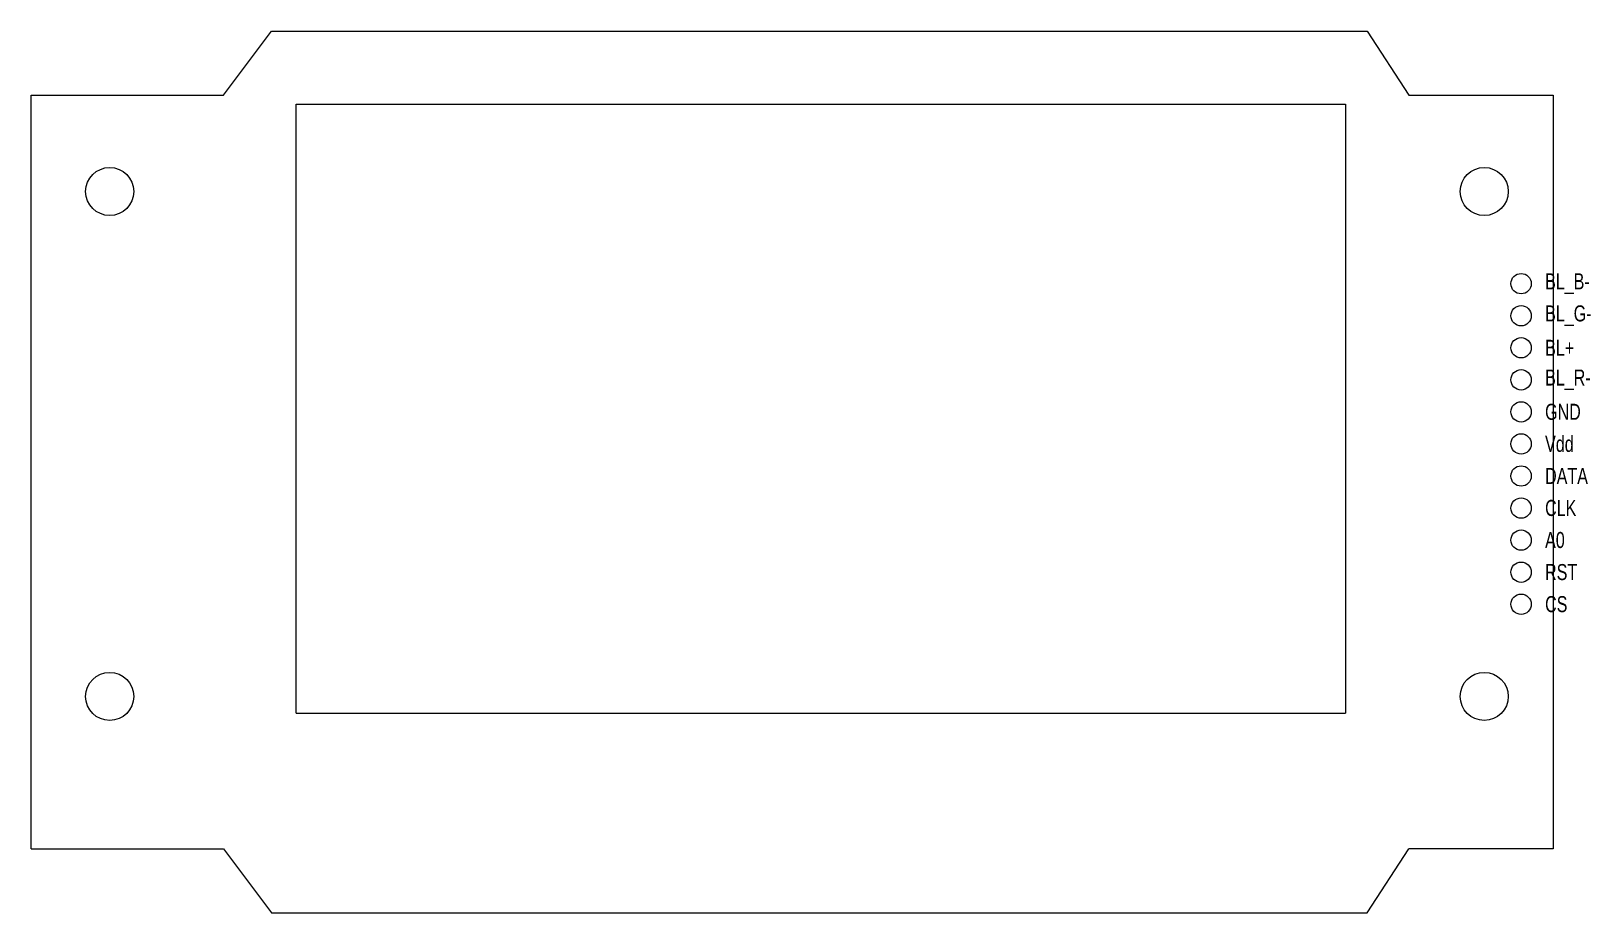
# Model space of a CAD drawing. Header units: millimetres. Extents: x -47.5 to 49.9, y -27.5 to 27.5.
import ezdxf

# ---------------------------------------------------------------- set-up
doc = ezdxf.new("R2010")
doc.units = ezdxf.units.MM
for name, color, linetype, lineweight in [('GLCD_Board', 2, 'CONTINUOUS', 0), ('GLCD_DisplayArea', 3, 'CONTINUOUS', 0), ('GLCD_MountingHoles', 1, 'CONTINUOUS', 0), ('GLCD_Pins', 4, 'CONTINUOUS', 0)]:
    doc.layers.add(name, color=color, linetype=linetype, lineweight=lineweight)
doc.styles.get("Standard").update_dxf_attribs({"font": 'txt', "width": 0.75})

msp = doc.modelspace()

# ---------------------------------------------------------------- linework, layer by layer
at = {"layer": 'GLCD_Board'}
for p, q in [((-35.5, 23.5), (-32.5, 27.5)), ((-32.5, 27.5), (35.9, 27.5)), ((35.9, 27.5), (38.5, 23.5)), ((-47.5, -23.5), (-47.5, 23.5)), ((-47.5, 23.5), (-35.5, 23.5)), ((38.5, 23.5), (47.5, 23.5)), ((47.5, 23.5), (47.5, -23.5)), ((-47.5, -23.5), (-35.5, -23.5)), ((-35.5, -23.5), (-32.5, -27.5)), ((35.9, -27.5), (38.5, -23.5)), ((47.5, -23.5), (38.5, -23.5)), ((-32.5, -27.5), (35.9, -27.5))]:
    msp.add_line(p, q, dxfattribs=at)
at = {"layer": 'GLCD_DisplayArea'}
for p, q in [((-30.95, -15.05), (-30.95, 22.95)), ((-30.95, 22.95), (34.55, 22.95)), ((34.55, 22.95), (34.55, -15.05)), ((-30.95, -15.05), (34.55, -15.05))]:
    msp.add_line(p, q, dxfattribs=at)
at = {"layer": 'GLCD_MountingHoles'}
for centre in [(-42.6, 17.5), (43.2, 17.5), (-42.6, -14), (43.2, -14)]:
    msp.add_circle(centre, 1.5, dxfattribs=at)
at = {"layer": 'GLCD_Pins'}
for centre in [(45.5, 11.75), (45.5, 9.75), (45.5, 7.75), (45.5, 5.75), (45.5, 3.75), (45.5, 1.75), (45.5, -0.25), (45.5, -2.25), (45.5, -4.25), (45.5, -6.25), (45.5, -8.25)]:
    msp.add_circle(centre, 0.635, dxfattribs=at)

# ---------------------------------------------------------------- texts
at = {"layer": 'GLCD_Pins', "char_height": 1, "width": 100, "attachment_point": 4}
for s, insert in [('BL_B-', (47, 11.75)), ('BL_G-', (47, 9.75)), ('BL+', (47, 7.75)), ('BL_R-', (47, 5.75)), ('GND', (47, 3.75)), ('Vdd', (47, 1.75)), ('DATA', (47, -0.25)), ('CLK', (47, -2.25)), ('A0', (47, -4.25)), ('RST', (47, -6.25)), ('CS', (47, -8.25))]:
    msp.add_mtext(s, dxfattribs=dict(at, insert=insert))

doc.saveas('drawing.dxf')
